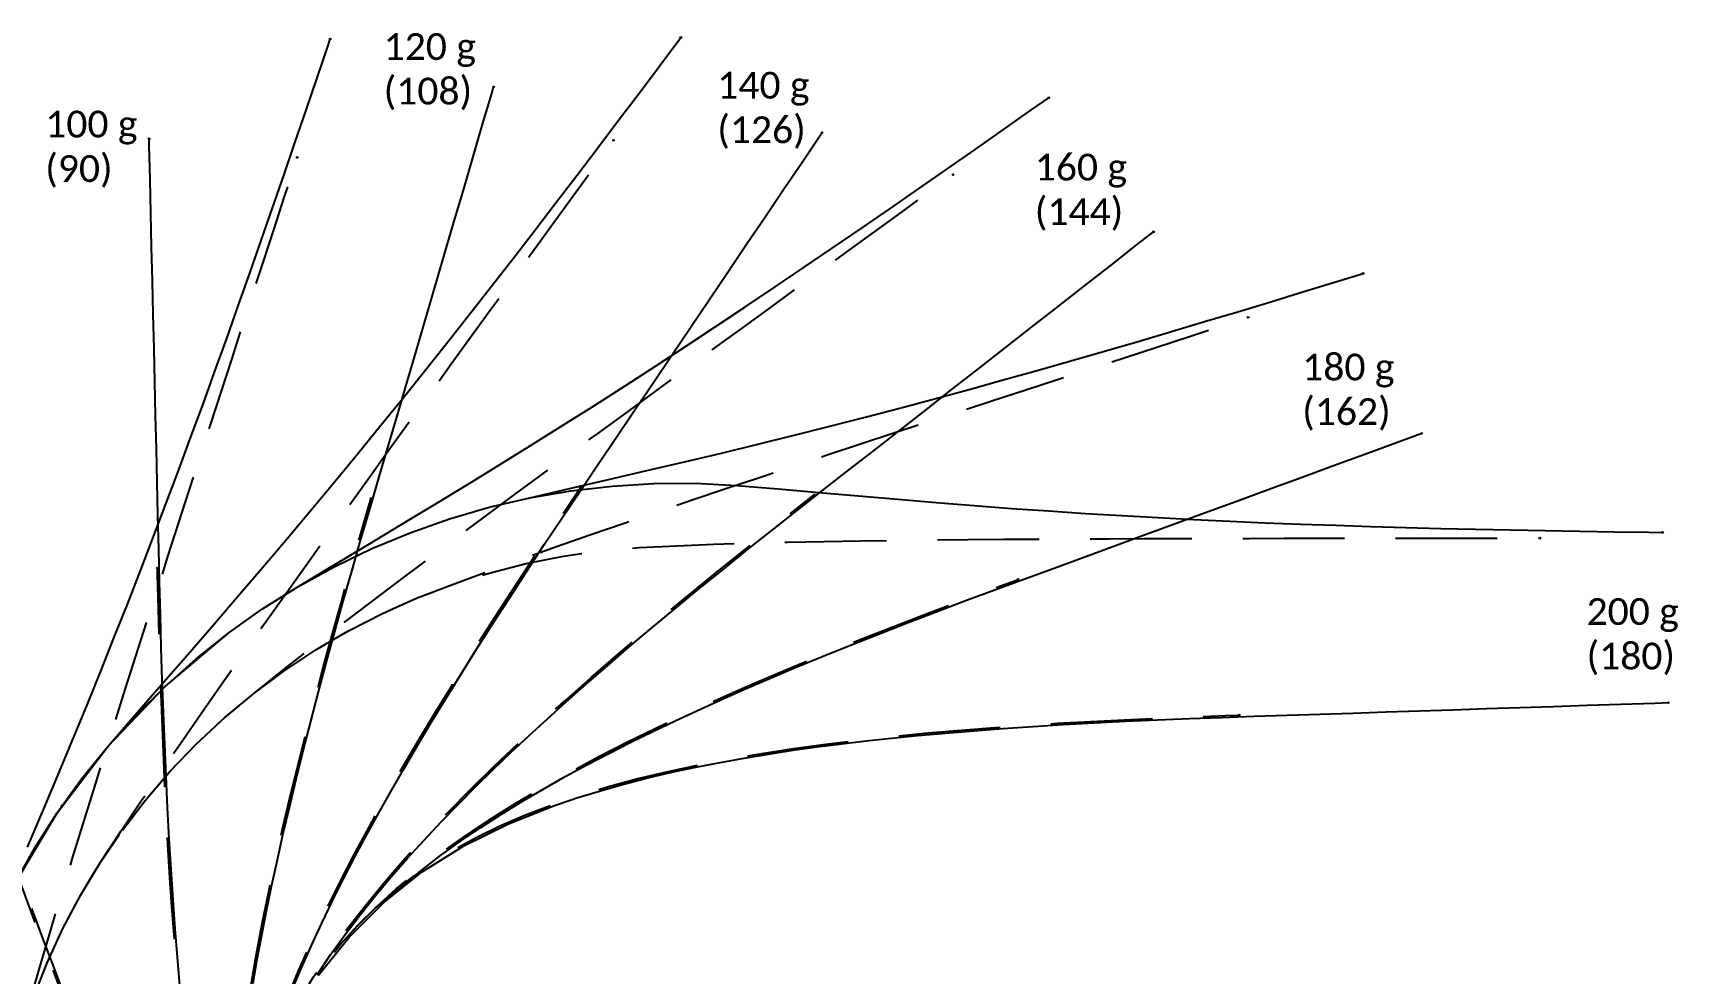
# Model space of a CAD drawing. Header units: millimetres. Extents: x -37.2 to 0.1, y -0.9 to 27.9.
# Drawn here: x -24.52 to 0.13, y 13.84 to 27.92 of the extents above; entities that cross this region are included whole.
import ezdxf

# ---------------------------------------------------------------- set-up
doc = ezdxf.new("R2010")
doc.units = ezdxf.units.MM
doc.linetypes.add('DASHEDX2', pattern=[1.5, 1, -0.5])
doc.layers.add('Tekst', color=4, linetype='Continuous')
doc.styles.add('Legend', font='CALIBRI.TTF')

# ---------------------------------------------------------------- blocks, each defined once
blk = doc.blocks.new('*U2997')
at = {"color": 2, "lineweight": 0}
blk.add_circle((0, 0), 0.0127, dxfattribs=at)
blk = doc.blocks.new('*U3000')
at = {"color": 1, "lineweight": 0}
blk.add_circle((0, 0), 0.0127, dxfattribs=at)
blk = doc.blocks.new('*U3001')
at = {"color": 2, "lineweight": 0}
blk.add_circle((0, 0), 0.0127, dxfattribs=at)
blk = doc.blocks.new('*U3002')
at = {"color": 2, "lineweight": 0}
blk.add_circle((0, 0), 0.0127, dxfattribs=at)
blk = doc.blocks.new('*U3003')
at = {"color": 1, "lineweight": 0}
blk.add_circle((0, 0), 0.0127, dxfattribs=at)
blk = doc.blocks.new('*U3004')
at = {"color": 1, "lineweight": 0}
blk.add_circle((0, 0), 0.0127, dxfattribs=at)
blk = doc.blocks.new('*U3007')
at = {"color": 2, "lineweight": 0}
blk.add_circle((0, 0), 0.0127, dxfattribs=at)
blk = doc.blocks.new('*U3008')
at = {"color": 2, "lineweight": 0}
blk.add_circle((0, 0), 0.0127, dxfattribs=at)
blk = doc.blocks.new('*U3009')
at = {"color": 1, "lineweight": 0}
blk.add_circle((0, 0), 0.0127, dxfattribs=at)
blk = doc.blocks.new('*U3010')
at = {"color": 1, "lineweight": 0}
blk.add_circle((0, 0), 0.0127, dxfattribs=at)
blk = doc.blocks.new('*U3011')
at = {"color": 2, "lineweight": 0}
blk.add_circle((0, 0), 0.0127, dxfattribs=at)
blk = doc.blocks.new('*U3012')
at = {"color": 2, "lineweight": 0}
blk.add_circle((0, 0), 0.0127, dxfattribs=at)
blk = doc.blocks.new('*U3013')
at = {"color": 1, "lineweight": 0}
blk.add_circle((0, 0), 0.0127, dxfattribs=at)
blk = doc.blocks.new('*U3014')
at = {"color": 1, "lineweight": 0}
blk.add_circle((0, 0), 0.0127, dxfattribs=at)
blk = doc.blocks.new('*U3015')
at = {"color": 1, "lineweight": 0}
blk.add_circle((0, 0), 0.0127, dxfattribs=at)
blk = doc.blocks.new('*U3016')
at = {"color": 2, "lineweight": 0}
blk.add_circle((0, 0), 0.0127, dxfattribs=at)
blk = doc.blocks.new('*U3017')
at = {"color": 2, "lineweight": 0}
blk.add_circle((0, 0), 0.0127, dxfattribs=at)
blk = doc.blocks.new('*U3018')
at = {"color": 1, "lineweight": 0}
blk.add_circle((0, 0), 0.0127, dxfattribs=at)
blk = doc.blocks.new('*U3019')
at = {"color": 1, "lineweight": 0}
blk.add_circle((0, 0), 0.0127, dxfattribs=at)
blk = doc.blocks.new('*U3020')
at = {"color": 1, "lineweight": 0}
blk.add_circle((0, 0), 0.0127, dxfattribs=at)
blk = doc.blocks.new('*U3021')
at = {"color": 2, "lineweight": 0}
blk.add_circle((0, 0), 0.0127, dxfattribs=at)
blk = doc.blocks.new('*U3022')
at = {"color": 2, "lineweight": 0}
blk.add_circle((0, 0), 0.0127, dxfattribs=at)
blk = doc.blocks.new('*U3023')
at = {"color": 1, "lineweight": 0}
blk.add_circle((0, 0), 0.0127, dxfattribs=at)
blk = doc.blocks.new('*U3024')
at = {"color": 1, "lineweight": 0}
blk.add_circle((0, 0), 0.0127, dxfattribs=at)
blk = doc.blocks.new('REN A')
at = {"color": 1, "linetype": 'Continuous', "ltscale": 1.524, "flags": 128}
for points in [[(-24.789, 15.177), (-24.484, 15.72), (-24.15, 16.245), (-23.786, 16.751), (-23.395, 17.236), (-22.989, 17.705), (-22.589, 18.164), (-22.197, 18.615), (-21.812, 19.059), (-21.435, 19.496), (-21.065, 19.929), (-20.701, 20.358), (-20.343, 20.784), (-19.991, 21.207), (-19.644, 21.629), (-19.302, 22.048), (-18.964, 22.466), (-18.63, 22.884), (-18.299, 23.3), (-17.971, 23.716), (-17.647, 24.131), (-17.324, 24.546), (-17.004, 24.96), (-16.686, 25.374), (-16.37, 25.788), (-16.056, 26.202), (-15.743, 26.616), (-15.431, 27.029), (-15.121, 27.443), (-14.811, 27.856)], [(-24.596, 15.729), (-24.367, 16.27), (-24.143, 16.803), (-23.924, 17.329), (-23.71, 17.848), (-23.5, 18.363), (-23.296, 18.873), (-23.095, 19.379), (-22.899, 19.883), (-22.707, 20.383), (-22.517, 20.882), (-22.331, 21.378), (-22.148, 21.873), (-21.967, 22.366), (-21.789, 22.858), (-21.613, 23.349), (-21.439, 23.839), (-21.266, 24.328), (-21.095, 24.816), (-20.925, 25.304), (-20.757, 25.791), (-20.59, 26.278), (-20.424, 26.765), (-20.259, 27.251), (-20.095, 27.737), (-20.062, 27.834)], [(-21.217, 13.685), (-21.154, 14.049), (-21.087, 14.412), (-21.016, 14.775), (-20.941, 15.14), (-20.859, 15.52), (-20.77, 15.916), (-20.674, 16.325), (-20.573, 16.745), (-20.466, 17.174), (-20.354, 17.611), (-20.238, 18.054), (-20.118, 18.504), (-19.993, 18.957), (-19.866, 19.415), (-19.735, 19.877), (-19.602, 20.341), (-19.466, 20.808), (-19.328, 21.277), (-19.19, 21.748), (-19.051, 22.221), (-18.912, 22.696), (-18.772, 23.172), (-18.632, 23.65), (-18.491, 24.129), (-18.351, 24.609), (-18.21, 25.089), (-18.068, 25.571), (-17.927, 26.053), (-17.785, 26.536), (-17.643, 27.019), (-17.615, 27.116)], [(-24.789, 15.177), (-24.484, 15.72), (-24.15, 16.245), (-23.786, 16.751), (-23.395, 17.236), (-22.978, 17.698), (-22.536, 18.137), (-22.071, 18.551), (-21.583, 18.938), (-21.074, 19.298), (-20.546, 19.629), (-20.017, 19.947), (-19.498, 20.259), (-18.988, 20.565), (-18.488, 20.867), (-17.997, 21.166), (-17.513, 21.463), (-17.037, 21.758), (-16.567, 22.052), (-16.103, 22.346), (-15.644, 22.64), (-15.19, 22.933), (-14.74, 23.227), (-14.295, 23.521), (-13.852, 23.815), (-13.413, 24.109), (-12.976, 24.404), (-12.542, 24.699), (-12.11, 24.995), (-11.68, 25.29), (-11.252, 25.587), (-10.825, 25.883), (-10.4, 26.18), (-9.976, 26.478), (-9.553, 26.775), (-9.3, 26.954)], [(-20.635, 13.58), (-20.492, 13.92), (-20.343, 14.257), (-20.187, 14.592), (-20.027, 14.924), (-19.862, 15.254), (-19.692, 15.582), (-19.518, 15.907), (-19.341, 16.231), (-19.16, 16.553), (-18.972, 16.882), (-18.771, 17.225), (-18.56, 17.58), (-18.338, 17.944), (-18.108, 18.317), (-17.87, 18.696), (-17.625, 19.081), (-17.374, 19.47), (-17.117, 19.863), (-16.856, 20.26), (-16.59, 20.659), (-16.32, 21.06), (-16.048, 21.464), (-15.774, 21.87), (-15.499, 22.278), (-15.222, 22.688), (-14.944, 23.099), (-14.666, 23.512), (-14.386, 23.927), (-14.106, 24.342), (-13.825, 24.758), (-13.544, 25.175), (-13.262, 25.593), (-12.98, 26.011), (-12.697, 26.43)], [(-22.313, 13.66), (-22.349, 14.076), (-22.384, 14.506), (-22.416, 14.946), (-22.445, 15.396), (-22.472, 15.855), (-22.497, 16.32), (-22.52, 16.791), (-22.541, 17.267), (-22.56, 17.748), (-22.577, 18.232), (-22.592, 18.72), (-22.606, 19.211), (-22.619, 19.704), (-22.631, 20.199), (-22.642, 20.696), (-22.654, 21.195), (-22.666, 21.695), (-22.678, 22.196), (-22.69, 22.699), (-22.701, 23.202), (-22.713, 23.706), (-22.725, 24.211), (-22.737, 24.717), (-22.749, 25.223), (-22.761, 25.73), (-22.773, 26.237), (-22.775, 26.339)], [(-20.054, 14.124), (-19.838, 14.423), (-19.615, 14.716), (-19.385, 15.003), (-19.148, 15.286), (-18.905, 15.563), (-18.657, 15.836), (-18.405, 16.105), (-18.148, 16.37), (-17.888, 16.631), (-17.624, 16.89), (-17.357, 17.145), (-17.088, 17.397), (-16.815, 17.647), (-16.528, 17.905), (-16.226, 18.173), (-15.911, 18.447), (-15.584, 18.727), (-15.246, 19.012), (-14.9, 19.3), (-14.545, 19.592), (-14.183, 19.885), (-13.816, 20.181), (-13.442, 20.478), (-13.065, 20.775), (-12.683, 21.074), (-12.298, 21.375), (-11.911, 21.677), (-11.523, 21.981), (-11.132, 22.286), (-10.74, 22.592), (-10.347, 22.899), (-9.953, 23.208), (-9.557, 23.516), (-9.161, 23.826), (-8.764, 24.136), (-8.367, 24.447), (-7.969, 24.758), (-7.73, 24.945)], [(-24.079, 16.348), (-23.786, 16.751), (-23.395, 17.236), (-22.978, 17.698), (-22.536, 18.137), (-22.071, 18.551), (-21.583, 18.938), (-21.074, 19.298), (-20.546, 19.628), (-20.001, 19.929), (-19.44, 20.2), (-18.864, 20.439), (-18.277, 20.645), (-17.679, 20.819), (-17.074, 20.963), (-16.478, 21.101), (-15.894, 21.235), (-15.321, 21.368), (-14.757, 21.5), (-14.202, 21.632), (-13.655, 21.764), (-13.115, 21.898), (-12.581, 22.032), (-12.052, 22.168), (-11.529, 22.306), (-11.01, 22.444), (-10.494, 22.584), (-9.983, 22.726), (-9.474, 22.869), (-8.968, 23.013), (-8.464, 23.158), (-7.962, 23.304), (-7.463, 23.451), (-6.965, 23.6), (-6.468, 23.749), (-5.973, 23.899), (-5.479, 24.049), (-4.986, 24.201), (-4.592, 24.322)], [(-21.525, 7.957), (-21.687, 8.245), (-21.881, 8.603), (-22.066, 8.958), (-22.242, 9.309), (-22.411, 9.655), (-22.572, 9.997), (-22.727, 10.334), (-22.882, 10.679), (-23.041, 11.041), (-23.203, 11.42), (-23.367, 11.812), (-23.532, 12.216), (-23.699, 12.63), (-23.865, 13.053), (-24.032, 13.484), (-24.199, 13.921), (-24.366, 14.364), (-24.532, 14.812)], [(-18.642, 15.425), (-18.408, 15.603), (-18.109, 15.818), (-17.804, 16.025), (-17.495, 16.225), (-17.181, 16.418), (-16.863, 16.605), (-16.542, 16.786), (-16.218, 16.962), (-15.891, 17.133), (-15.562, 17.3), (-15.231, 17.462), (-14.898, 17.621), (-14.563, 17.777), (-14.223, 17.931), (-13.867, 18.088), (-13.493, 18.249), (-13.106, 18.413), (-12.706, 18.578), (-12.295, 18.744), (-11.875, 18.911), (-11.447, 19.078), (-11.012, 19.244), (-10.571, 19.411), (-10.125, 19.577), (-9.674, 19.743), (-9.22, 19.91), (-8.762, 20.077), (-8.302, 20.246), (-7.84, 20.415), (-7.377, 20.585), (-6.911, 20.756), (-6.444, 20.927), (-5.976, 21.099), (-5.506, 21.271), (-5.036, 21.443), (-4.565, 21.616), (-4.093, 21.789), (-3.714, 21.928)], [(-21.177, 19.228), (-21.074, 19.298), (-20.546, 19.628), (-20.001, 19.929), (-19.44, 20.2), (-18.864, 20.439), (-18.277, 20.645), (-17.679, 20.819), (-17.072, 20.959), (-16.458, 21.066), (-15.839, 21.138), (-15.217, 21.176), (-14.594, 21.18), (-13.972, 21.148), (-13.353, 21.095), (-12.745, 21.042), (-12.149, 20.989), (-11.563, 20.939), (-10.986, 20.891), (-10.418, 20.846), (-9.856, 20.803), (-9.3, 20.764), (-8.75, 20.728), (-8.204, 20.695), (-7.663, 20.665), (-7.125, 20.637), (-6.59, 20.612), (-6.058, 20.589), (-5.528, 20.569), (-5.001, 20.55), (-4.475, 20.533), (-3.951, 20.518), (-3.428, 20.504), (-2.906, 20.491), (-2.386, 20.48), (-1.866, 20.47), (-1.348, 20.461), (-0.83, 20.453), (-0.313, 20.446), (-0.106, 20.443)], [(-24.789, 15.177), (-24.15, 16.245), (-23.395, 17.236), (-22.536, 18.137), (-21.583, 18.938), (-21.177, 19.228)], [(-16.438, 16.443), (-16.368, 16.466), (-16.016, 16.574), (-15.662, 16.674), (-15.305, 16.766), (-14.946, 16.85), (-14.586, 16.928), (-14.224, 16.999), (-13.861, 17.064), (-13.497, 17.124), (-13.132, 17.18), (-12.767, 17.23), (-12.401, 17.277), (-12.034, 17.321), (-11.657, 17.361), (-11.261, 17.401), (-10.849, 17.438), (-10.423, 17.473), (-9.986, 17.506), (-9.538, 17.536), (-9.082, 17.564), (-8.619, 17.59), (-8.149, 17.614), (-7.673, 17.635), (-7.194, 17.655), (-6.71, 17.672), (-6.222, 17.689), (-5.732, 17.705), (-5.239, 17.721), (-4.744, 17.738), (-4.247, 17.754), (-3.748, 17.771), (-3.248, 17.787), (-2.746, 17.804), (-2.244, 17.821), (-1.74, 17.837), (-1.235, 17.854), (-0.73, 17.871), (-0.224, 17.888), (-0.021, 17.894)], [(-24.789, 15.177), (-24.15, 16.245), (-24.079, 16.348)], [(-20.241, 13.807), (-19.78, 14.38), (-19.259, 14.9), (-18.683, 15.358), (-18.06, 15.749), (-17.4, 16.075), (-16.716, 16.347), (-16.438, 16.443)], [(-20.241, 13.807), (-19.78, 14.38), (-19.261, 14.902), (-18.7, 15.379), (-18.642, 15.425)], [(-20.259, 13.818), (-20.054, 14.124)]]:
    blk.add_lwpolyline(points, dxfattribs=at)
at = {"color": 2, "linetype": 'DASHEDX2', "ltscale": 1.524, "flags": 128}
for points in [[(-25.05, 8.634), (-25.088, 8.975), (-25.126, 9.544), (-25.132, 10.114), (-25.107, 10.684), (-25.05, 11.251), (-24.962, 11.815), (-24.843, 12.372), (-24.693, 12.923), (-24.513, 13.464), (-24.303, 13.994), (-24.065, 14.512), (-23.797, 15.016), (-23.503, 15.504), (-23.194, 15.974), (-22.884, 16.437), (-22.573, 16.895), (-22.262, 17.348), (-21.951, 17.796), (-21.639, 18.241), (-21.328, 18.682), (-21.018, 19.12), (-20.708, 19.555), (-20.398, 19.987), (-20.09, 20.418), (-19.781, 20.847), (-19.474, 21.273), (-19.167, 21.699), (-18.861, 22.123), (-18.555, 22.546), (-18.249, 22.968), (-17.944, 23.388), (-17.64, 23.809), (-17.336, 24.228), (-17.032, 24.647), (-16.729, 25.065), (-16.425, 25.482), (-16.123, 25.899), (-15.82, 26.316)], [(-24.551, 6.53), (-24.624, 6.746), (-24.786, 7.292), (-24.918, 7.847), (-25.018, 8.409), (-25.088, 8.975), (-25.126, 9.544), (-25.132, 10.114), (-25.107, 10.684), (-25.05, 11.251), (-24.962, 11.815), (-24.843, 12.372), (-24.698, 12.918), (-24.549, 13.453), (-24.396, 13.983), (-24.242, 14.508), (-24.085, 15.03), (-23.928, 15.547), (-23.769, 16.061), (-23.61, 16.572), (-23.451, 17.08), (-23.291, 17.586), (-23.131, 18.089), (-22.972, 18.59), (-22.812, 19.089), (-22.652, 19.586), (-22.492, 20.082), (-22.333, 20.577), (-22.174, 21.07), (-22.014, 21.563), (-21.855, 22.054), (-21.697, 22.545), (-21.538, 23.034), (-21.379, 23.524), (-21.221, 24.012), (-21.062, 24.5), (-20.904, 24.988), (-20.746, 25.475), (-20.588, 25.961), (-20.556, 26.059)], [(-24.962, 11.815), (-24.843, 12.372), (-24.693, 12.923), (-24.513, 13.464), (-24.303, 13.994), (-24.065, 14.512), (-23.797, 15.016), (-23.503, 15.504), (-23.181, 15.975), (-22.834, 16.428), (-22.463, 16.861), (-22.068, 17.272), (-21.651, 17.661), (-21.213, 18.027), (-20.776, 18.375), (-20.338, 18.718), (-19.901, 19.056), (-19.465, 19.389), (-19.031, 19.718), (-18.598, 20.044), (-18.166, 20.366), (-17.735, 20.686), (-17.306, 21.004), (-16.878, 21.319), (-16.452, 21.633), (-16.026, 21.945), (-15.602, 22.256), (-15.179, 22.565), (-14.756, 22.873), (-14.335, 23.181), (-13.914, 23.488), (-13.494, 23.794), (-13.075, 24.099), (-12.656, 24.404), (-12.237, 24.708), (-11.819, 25.012), (-11.402, 25.316), (-10.985, 25.619), (-10.735, 25.801)], [(-24.013, 14.614), (-23.797, 15.016), (-23.503, 15.504), (-23.181, 15.975), (-22.834, 16.428), (-22.463, 16.861), (-22.068, 17.272), (-21.651, 17.661), (-21.213, 18.027), (-20.755, 18.367), (-20.279, 18.682), (-19.787, 18.969), (-19.279, 19.229), (-18.758, 19.461), (-18.23, 19.665), (-17.709, 19.858), (-17.19, 20.047), (-16.673, 20.231), (-16.158, 20.411), (-15.646, 20.588), (-15.136, 20.763), (-14.628, 20.935), (-14.122, 21.105), (-13.619, 21.273), (-13.117, 21.439), (-12.617, 21.605), (-12.118, 21.769), (-11.621, 21.933), (-11.125, 22.095), (-10.63, 22.257), (-10.136, 22.419), (-9.644, 22.58), (-9.152, 22.74), (-8.661, 22.9), (-8.17, 23.06), (-7.68, 23.22), (-7.191, 23.379), (-6.702, 23.538), (-6.312, 23.665)], [(-19.437, 5.111), (-19.543, 5.214), (-19.798, 5.482), (-20.037, 5.764), (-20.26, 6.059), (-20.467, 6.365), (-20.656, 6.683), (-20.828, 7.01), (-20.981, 7.346), (-21.115, 7.691), (-21.23, 8.042), (-21.326, 8.399), (-21.402, 8.763), (-21.461, 9.148), (-21.505, 9.552), (-21.532, 9.971), (-21.543, 10.403), (-21.539, 10.845), (-21.521, 11.296), (-21.489, 11.754), (-21.446, 12.217), (-21.391, 12.685), (-21.326, 13.156), (-21.252, 13.63), (-21.169, 14.106), (-21.079, 14.584), (-20.982, 15.064), (-20.879, 15.544), (-20.77, 16.025), (-20.657, 16.507), (-20.538, 16.989), (-20.416, 17.472), (-20.29, 17.955), (-20.161, 18.438), (-20.029, 18.922), (-19.895, 19.405), (-19.758, 19.889), (-19.619, 20.373), (-19.478, 20.856), (-19.449, 20.953)], [(-20.345, 6.18), (-20.467, 6.365), (-20.656, 6.683), (-20.828, 7.01), (-20.981, 7.346), (-21.115, 7.691), (-21.23, 8.042), (-21.326, 8.399), (-21.401, 8.76), (-21.457, 9.126), (-21.492, 9.493), (-21.506, 9.863), (-21.5, 10.232), (-21.474, 10.6), (-21.426, 10.976), (-21.357, 11.367), (-21.266, 11.77), (-21.154, 12.182), (-21.024, 12.601), (-20.877, 13.024), (-20.714, 13.45), (-20.537, 13.879), (-20.347, 14.308), (-20.145, 14.739), (-19.933, 15.169), (-19.711, 15.599), (-19.481, 16.028), (-19.243, 16.457), (-18.999, 16.885), (-18.749, 17.311), (-18.493, 17.737), (-18.233, 18.162), (-17.969, 18.586), (-17.7, 19.01), (-17.428, 19.432), (-17.154, 19.853), (-16.876, 20.274), (-16.596, 20.694), (-16.314, 21.114)], [(-21.23, 8.042), (-21.326, 8.399), (-21.401, 8.76), (-21.457, 9.126), (-21.492, 9.493), (-21.506, 9.863), (-21.5, 10.232), (-21.474, 10.6), (-21.427, 10.967), (-21.361, 11.33), (-21.274, 11.689), (-21.167, 12.042), (-21.041, 12.39), (-20.896, 12.73), (-20.725, 13.076), (-20.53, 13.428), (-20.311, 13.785), (-20.071, 14.143), (-19.812, 14.501), (-19.535, 14.857), (-19.243, 15.212), (-18.938, 15.564), (-18.62, 15.913), (-18.291, 16.259), (-17.953, 16.602), (-17.607, 16.941), (-17.252, 17.278), (-16.892, 17.611), (-16.525, 17.942), (-16.153, 18.27), (-15.777, 18.595), (-15.397, 18.918), (-15.013, 19.239), (-14.625, 19.558), (-14.235, 19.876), (-13.842, 20.191), (-13.447, 20.505), (-13.051, 20.818), (-12.812, 21.005)], [(-21.736, 17.585), (-21.651, 17.661), (-21.213, 18.027), (-20.755, 18.367), (-20.279, 18.682), (-19.787, 18.969), (-19.279, 19.229), (-18.758, 19.461), (-18.225, 19.663), (-17.681, 19.835), (-17.128, 19.977), (-16.569, 20.088), (-16.004, 20.168), (-15.436, 20.217), (-14.873, 20.244), (-14.316, 20.265), (-13.762, 20.283), (-13.212, 20.297), (-12.665, 20.309), (-12.122, 20.318), (-11.581, 20.326), (-11.043, 20.332), (-10.508, 20.337), (-9.976, 20.341), (-9.445, 20.344), (-8.916, 20.347), (-8.389, 20.349), (-7.864, 20.351), (-7.34, 20.352), (-6.817, 20.353), (-6.295, 20.354), (-5.775, 20.355), (-5.255, 20.355), (-4.736, 20.356), (-4.218, 20.356), (-3.701, 20.356), (-3.184, 20.357), (-2.668, 20.357), (-2.152, 20.357), (-1.946, 20.357)], [(-18.236, 4.195), (-18.369, 4.277), (-18.689, 4.493), (-18.99, 4.721), (-19.274, 4.96), (-19.543, 5.214), (-19.798, 5.482), (-20.037, 5.764), (-20.26, 6.059), (-20.467, 6.365), (-20.656, 6.683), (-20.836, 7.024), (-21.006, 7.39), (-21.165, 7.776), (-21.314, 8.181), (-21.451, 8.601), (-21.576, 9.035), (-21.692, 9.479), (-21.797, 9.933), (-21.892, 10.396), (-21.979, 10.865), (-22.057, 11.34), (-22.128, 11.819), (-22.192, 12.304), (-22.25, 12.791), (-22.302, 13.282), (-22.348, 13.775), (-22.39, 14.271), (-22.428, 14.769), (-22.462, 15.268), (-22.492, 15.769), (-22.52, 16.271), (-22.544, 16.774), (-22.566, 17.278), (-22.586, 17.783), (-22.604, 18.288), (-22.62, 18.794), (-22.634, 19.301), (-22.647, 19.808), (-22.649, 19.91)], [(-21.507, 9.936), (-21.5, 10.232), (-21.474, 10.6), (-21.427, 10.967), (-21.361, 11.33), (-21.274, 11.689), (-21.167, 12.042), (-21.041, 12.39), (-20.896, 12.729), (-20.732, 13.06), (-20.551, 13.382), (-20.351, 13.693), (-20.135, 13.992), (-19.903, 14.279), (-19.653, 14.555), (-19.376, 14.83), (-19.074, 15.103), (-18.751, 15.371), (-18.407, 15.635), (-18.046, 15.892), (-17.67, 16.143), (-17.28, 16.387), (-16.879, 16.624), (-16.467, 16.855), (-16.047, 17.08), (-15.619, 17.299), (-15.185, 17.513), (-14.744, 17.721), (-14.298, 17.924), (-13.848, 18.124), (-13.394, 18.319), (-12.936, 18.51), (-12.476, 18.698), (-12.012, 18.884), (-11.547, 19.066), (-11.079, 19.246), (-10.609, 19.423), (-10.138, 19.599), (-9.76, 19.738)], [(-17.009, 3.574), (-17.313, 3.706), (-17.68, 3.884), (-18.033, 4.074), (-18.369, 4.277), (-18.689, 4.493), (-18.99, 4.721), (-19.274, 4.96), (-19.549, 5.219), (-19.823, 5.505), (-20.095, 5.815), (-20.362, 6.146), (-20.623, 6.496), (-20.878, 6.863), (-21.126, 7.244), (-21.368, 7.638), (-21.603, 8.043), (-21.832, 8.458), (-22.054, 8.881), (-22.271, 9.311), (-22.483, 9.748), (-22.689, 10.19), (-22.891, 10.638), (-23.089, 11.089), (-23.282, 11.545), (-23.473, 12.003), (-23.66, 12.465), (-23.844, 12.929), (-24.025, 13.395), (-24.204, 13.864), (-24.381, 14.334), (-24.556, 14.806), (-24.729, 15.279), (-24.9, 15.753), (-25.071, 16.228), (-25.239, 16.704), (-25.407, 17.182), (-25.573, 17.659), (-25.706, 18.042)], [(-21.068, 12.321), (-21.041, 12.39), (-20.896, 12.729), (-20.732, 13.06), (-20.551, 13.382), (-20.351, 13.693), (-20.135, 13.992), (-19.903, 14.279), (-19.655, 14.553), (-19.392, 14.812), (-19.115, 15.056), (-18.825, 15.285), (-18.523, 15.498), (-18.21, 15.693), (-17.878, 15.875), (-17.52, 16.049), (-17.139, 16.213), (-16.74, 16.365), (-16.324, 16.506), (-15.895, 16.636), (-15.453, 16.755), (-15.001, 16.863), (-14.541, 16.962), (-14.074, 17.052), (-13.6, 17.133), (-13.121, 17.206), (-12.637, 17.273), (-12.15, 17.332), (-11.66, 17.386), (-11.167, 17.435), (-10.671, 17.478), (-10.173, 17.517), (-9.674, 17.553), (-9.173, 17.584), (-8.671, 17.612), (-8.167, 17.638), (-7.663, 17.661), (-7.157, 17.681), (-6.651, 17.7), (-6.449, 17.706)]]:
    blk.add_lwpolyline(points, dxfattribs=at)
for name, p in [('*U3003', (-20.062, 27.834)), ('*U3009', (-14.811, 27.856)), ('*U3004', (-17.615, 27.116)), ('*U3013', (-9.3, 26.954)), ('*U3010', (-12.697, 26.43)), ('*U3000', (-22.775, 26.339)), ('*U3007', (-15.82, 26.316)), ('*U3001', (-20.556, 26.059)), ('*U3011', (-10.735, 25.801)), ('*U3014', (-7.73, 24.945)), ('*U3019', (-4.592, 24.322)), ('*U3016', (-6.312, 23.665)), ('*U3020', (-3.714, 21.928)), ('*U3002', (-19.449, 20.953)), ('*U3008', (-16.314, 21.114)), ('*U3012', (-12.812, 21.005)), ('*U3023', (-0.106, 20.443)), ('*U3021', (-1.946, 20.357)), ('*U2997', (-22.649, 19.91)), ('*U3017', (-9.76, 19.738)), ('*U3024', (-0.021, 17.894)), ('*U3022', (-6.449, 17.706)), ('*U3015', (-24.079, 16.348)), ('*U3018', (-24.079, 16.348))]:
    blk.add_blockref(name, p)
at = {"layer": 'Tekst', "char_height": 0.4, "attachment_point": 1, "style": 'Legend'}
for s, insert in [('120 g \\P(108)', (-19.262, 27.92)), ('140 g \\P(126)', (-14.265, 27.341)), ('100 g \\P(90)', (-24.331, 26.759)), ('160 g \\P(144)', (-9.51, 26.114)), ('180 g \\P(162)', (-5.504, 23.12)), ('200 g \\P(180)', (-1.245, 19.458))]:
    blk.add_mtext_dynamic_manual_height_columns(s, width=2.42155, gutter_width=12.5, heights=[0], dxfattribs=dict(at, insert=insert))

msp = doc.modelspace()

# ---------------------------------------------------------------- block references
msp.add_blockref('REN A', (0, 0))

doc.saveas('drawing.dxf')
